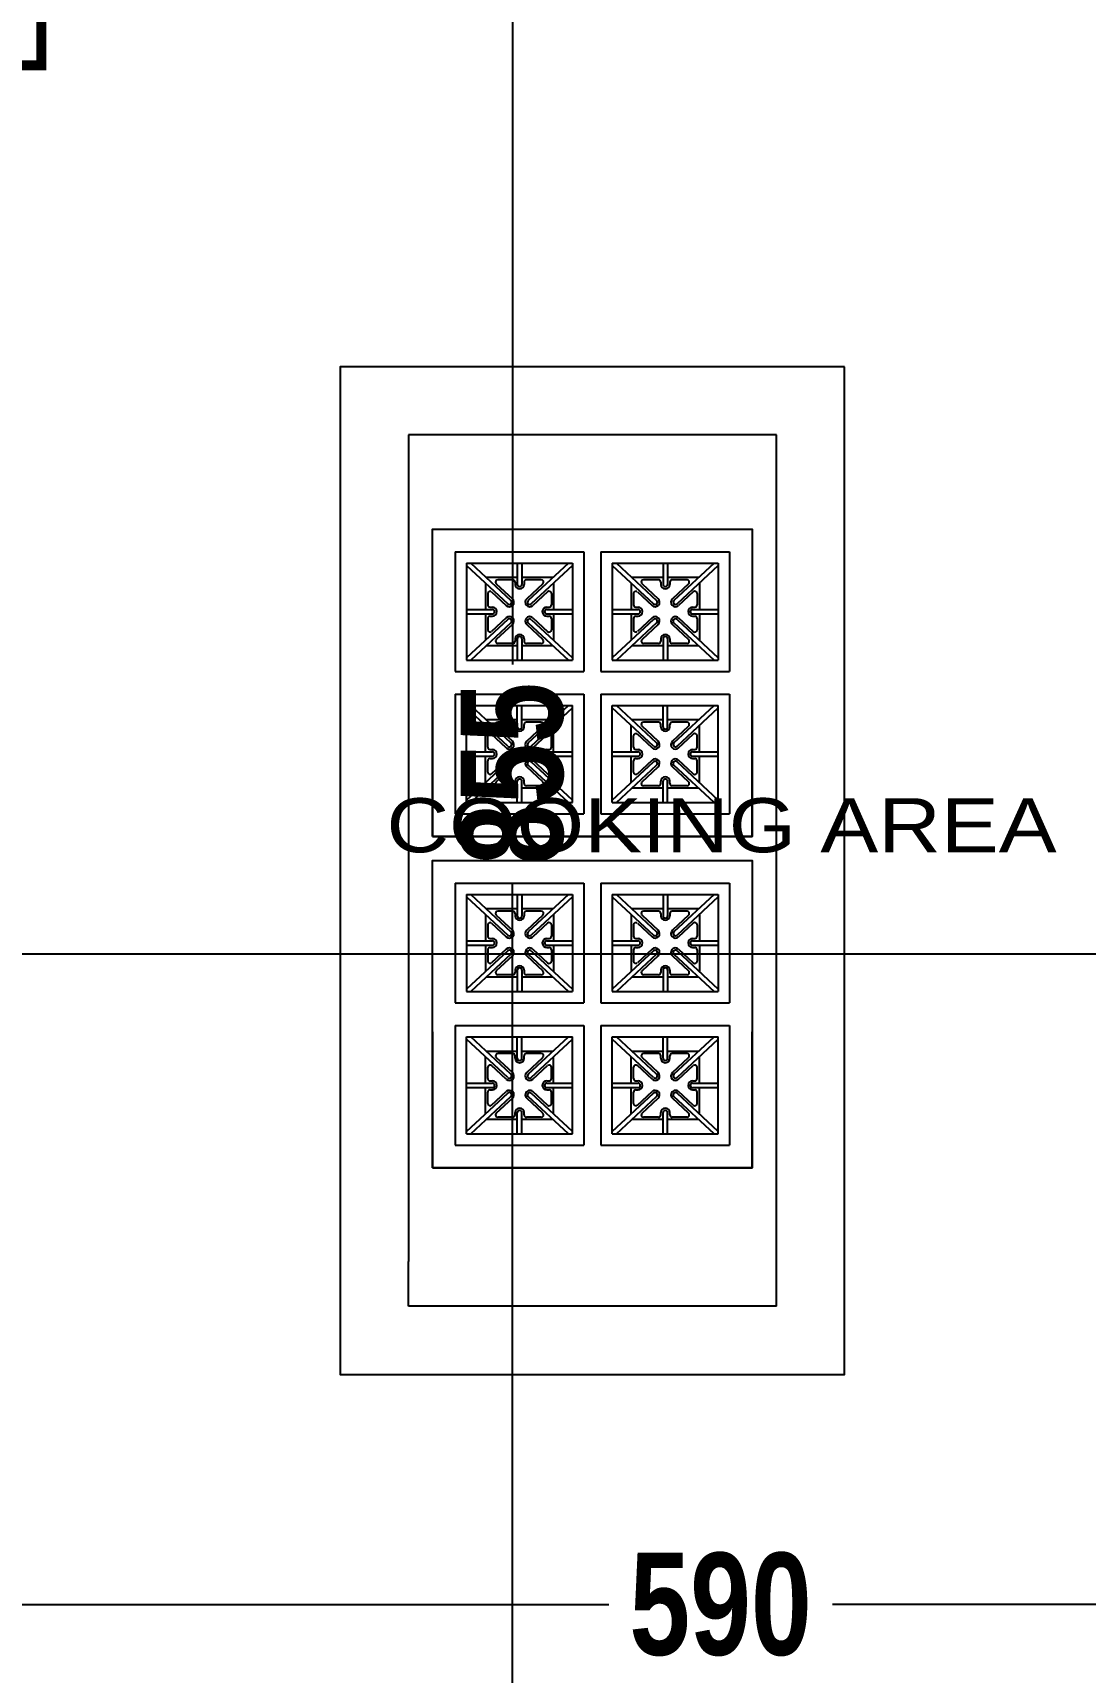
# Model space of a CAD drawing. Extents: x 285329 to 658348, y -83126 to -16980.
# Drawn here: x 347215.2 to 347524.2, y -40034.4 to -39553.2 of the extents above; entities that cross this region are included whole.
import ezdxf

# ---------------------------------------------------------------- set-up
doc = ezdxf.new("R2010")
doc.units = 0
doc.layers.get('0').update_dxf_attribs({"linetype": 'CONTINUOUS'})
doc.layers.get('DEFPOINTS').update_dxf_attribs({"color": 9, "linetype": 'CONTINUOUS'})
doc.layers.add('A-text function', color=30, linetype='CONTINUOUS', lineweight=20)
doc.layers.add('VIS', color=8, linetype='CONTINUOUS', lineweight=18)
for name, color, linetype in [('ARREDI', 7, 'CONTINUOUS'), ('AXIS', 1, 'CONTINUOUS'), ('hatch wall', 12, 'CONTINUOUS'), ('K_COMPONENTI', 252, 'CONTINUOUS'), ('WALL', 7, 'CONTINUOUS')]:
    doc.layers.add(name, color=color, linetype=linetype)
doc.styles.add('ARIAL', font='BOD_CB.TTF', dxfattribs={"width": 1.2})
doc.styles.add('CITYBLUEPRINT', font='cityb___.ttf', dxfattribs={"width": 0.8})
doc.dimstyles.new('50', dxfattribs={"dimtxt": 30, "dimasz": 10, "dimexe": 5, "dimexo": 6, "dimgap": 5, "dimtad": 0, "dimdec": 0, "dimdsep": 46, "dimtxsty": 'CITYBLUEPRINT', "dimblk1": 'OBLIQUE', "dimblk2": 'OBLIQUE', "dimsah": 1, "dimcen": 0.05, "dimdle": 0.03, "dimclre": 22, "dimclrt": 7, "dimadec": 0, "dimazin": 0, "dimtfac": 1, "dimtdec": 0, "dimtix": 1, "dimtmove": 0, "dimatfit": 3, "dimldrblk": 'OBLIQUE', "dimfxl": 1, "dimtolj": 1, "dimtzin": 0, "dimarcsym": 0})

# ---------------------------------------------------------------- blocks, each defined once
blk = doc.blocks.new('cbcb')
at = {"layer": 'AXIS'}
blk.add_line((327238.21, -11454.5), (329573.73, -11454.5), dxfattribs=at)
blk = doc.blocks.new('_Oblique')
at = {"color": 0, "lineweight": -2}
blk.add_line((-0.5, -0.5), (0.5, 0.5), dxfattribs=at)
blk = doc.blocks.new('*D2417')
at = {"layer": 'DEFPOINTS', "color": 0, "linetype": 'Continuous', "lineweight": 5, "transparency": 16777216}
for p in [(347357.82, -39343.08), (347356.02, -40198.29), (347356.02, -40198.29)]:
    blk.add_point(p, dxfattribs=at)
at = {"layer": 'VIS', "color": 22, "linetype": 'Continuous', "lineweight": -2, "transparency": 16777216}
for p, q in [((347351.82, -39343.08), (347351.02, -39343.08)), ((347350.02, -40198.29), (347351.02, -40198.29))]:
    blk.add_line(p, q, dxfattribs=at)
at = {"layer": 'VIS', "color": 0, "linetype": 'Continuous', "lineweight": -2, "transparency": 16777216}
for p, q in [((347356.02, -39343.05), (347356.02, -39738.67)), ((347356.02, -40198.32), (347356.02, -39802.71))]:
    blk.add_line(p, q, dxfattribs=at)
at = {"layer": 'VIS', "color": 0, "linetype": 'Continuous', "lineweight": -2, "transparency": 16777216, "xscale": 10, "yscale": 10, "zscale": 10}
for p, rotation in [((347356.02, -39343.08), 90), ((347356.02, -40198.29), 270)]:
    blk.add_blockref('_Oblique', p, dxfattribs=dict(at, rotation=rotation))
at = {"layer": 'VIS', "color": 7, "linetype": 'Continuous', "lineweight": 5, "transparency": 16777216, "insert": (347356.02, -39770.69), "char_height": 30, "attachment_point": 5, "rotation": 90, "style": 'CITYBLUEPRINT'}
blk.add_mtext('\\A1;855', dxfattribs=at)
blk = doc.blocks.new('*D2432')
at = {"layer": 'DEFPOINTS', "color": 0, "linetype": 'Continuous', "lineweight": 5, "transparency": 16777216}
for p in [(347122.34, -40014.6), (347711.88, -40014.6), (347711.88, -40026.31)]:
    blk.add_point(p, dxfattribs=at)
at = {"layer": 'VIS', "color": 22, "linetype": 'Continuous', "lineweight": -2, "transparency": 16777216}
for p, q in [((347122.34, -40008.6), (347122.34, -40009.6)), ((347711.88, -40020.31), (347711.88, -40009.6))]:
    blk.add_line(p, q, dxfattribs=at)
at = {"layer": 'VIS', "color": 0, "linetype": 'Continuous', "lineweight": -2, "transparency": 16777216}
for p, q in [((347122.31, -40014.6), (347384.27, -40014.6)), ((347711.91, -40014.6), (347449.95, -40014.6))]:
    blk.add_line(p, q, dxfattribs=at)
at = {"layer": 'VIS', "color": 0, "linetype": 'Continuous', "lineweight": -2, "transparency": 16777216, "xscale": 10, "yscale": 10, "zscale": 10, "rotation": 180}
blk.add_blockref('_Oblique', (347122.34, -40014.6), dxfattribs=at)
at = {"layer": 'VIS', "color": 0, "linetype": 'Continuous', "lineweight": -2, "transparency": 16777216, "xscale": 10, "yscale": 10, "zscale": 10}
blk.add_blockref('_Oblique', (347711.88, -40014.6), dxfattribs=at)
at = {"layer": 'VIS', "color": 7, "linetype": 'Continuous', "lineweight": 5, "transparency": 16777216, "insert": (347417.11, -40014.6), "char_height": 30, "attachment_point": 5, "style": 'CITYBLUEPRINT'}
blk.add_mtext('\\A1;590', dxfattribs=at)

msp = doc.modelspace()

# ---------------------------------------------------------------- linework, layer by layer
at = {"layer": 'ARREDI', "color": 251, "ltscale": 100, "true_color": 0x575757}
for p, q in [((347339.21, -39705.56), (347339.21, -39740.7)), ((347339.21, -39705.56), (347376.99, -39705.56)), ((347342.54, -39708.9), (347342.54, -39737.36)), ((347342.54, -39708.9), (347373.66, -39708.9)), ((347342.54, -39709.57), (347354.66, -39720.84)), ((347343.77, -39708.9), (347355.56, -39719.86)), ((347357.43, -39708.9), (347357.43, -39715.13)), ((347358.77, -39708.9), (347358.77, -39715.13)), ((347372.43, -39708.9), (347360.64, -39719.86)), ((347373.66, -39709.57), (347361.54, -39720.84)), ((347373.66, -39708.9), (347373.66, -39737.36)), ((347376.99, -39705.56), (347376.99, -39740.7)), ((347381.99, -39705.56), (347419.77, -39705.56)), ((347381.99, -39705.56), (347381.99, -39740.7)), ((347385.32, -39708.9), (347416.43, -39708.9)), ((347385.32, -39708.9), (347385.32, -39737.36)), ((347385.32, -39709.57), (347397.43, -39720.84)), ((347386.55, -39708.9), (347398.34, -39719.86)), ((347400.21, -39708.9), (347400.21, -39715.13)), ((347401.54, -39708.9), (347401.54, -39715.13)), ((347415.2, -39708.9), (347403.41, -39719.86)), ((347416.43, -39709.57), (347404.32, -39720.84)), ((347416.43, -39708.9), (347416.43, -39737.36)), ((347419.77, -39705.56), (347419.77, -39740.7)), ((347348.1, -39714.74), (347348.1, -39722.46)), ((347357.43, -39713.13), (347348.33, -39713.13)), ((347356.1, -39713.8), (347351.72, -39713.8)), ((347356.77, -39714.46), (347356.77, -39715.13)), ((347367.87, -39713.13), (347358.77, -39713.13)), ((347359.43, -39714.46), (347359.43, -39715.13)), ((347364.48, -39713.8), (347360.1, -39713.8)), ((347368.1, -39714.74), (347368.1, -39722.46)), ((347390.88, -39714.74), (347390.88, -39722.46)), ((347400.21, -39713.13), (347391.1, -39713.13)), ((347398.88, -39713.8), (347394.5, -39713.8)), ((347399.54, -39714.46), (347399.54, -39715.13)), ((347410.65, -39713.13), (347401.54, -39713.13)), ((347402.21, -39714.46), (347402.21, -39715.13)), ((347407.26, -39713.8), (347402.88, -39713.8)), ((347410.88, -39714.74), (347410.88, -39722.46)), ((347348.77, -39717.8), (347348.77, -39721.13)), ((347349.89, -39717.31), (347354.2, -39721.32)), ((347351.26, -39714.95), (347356.02, -39719.37)), ((347364.94, -39714.95), (347360.18, -39719.37)), ((347366.31, -39717.31), (347362, -39721.32)), ((347367.43, -39717.8), (347367.43, -39721.13)), ((347391.54, -39717.8), (347391.54, -39721.13)), ((347392.67, -39717.31), (347396.98, -39721.32)), ((347394.04, -39714.95), (347398.8, -39719.37)), ((347407.71, -39714.95), (347402.96, -39719.37)), ((347409.09, -39717.31), (347404.78, -39721.32)), ((347410.21, -39717.8), (347410.21, -39721.13)), ((347342.54, -39722.46), (347350.1, -39722.46)), ((347342.54, -39723.8), (347350.1, -39723.8)), ((347348.1, -39723.8), (347348.1, -39731.52)), ((347349.43, -39721.8), (347350.1, -39721.8)), ((347349.43, -39724.46), (347350.1, -39724.46)), ((347366.1, -39721.8), (347366.77, -39721.8)), ((347366.1, -39722.46), (347373.66, -39722.46)), ((347366.1, -39723.8), (347373.66, -39723.8)), ((347366.1, -39724.46), (347366.77, -39724.46)), ((347368.1, -39723.8), (347368.1, -39731.52)), ((347385.32, -39722.46), (347392.88, -39722.46)), ((347385.32, -39723.8), (347392.88, -39723.8)), ((347390.88, -39723.8), (347390.88, -39731.52)), ((347392.21, -39721.8), (347392.88, -39721.8)), ((347392.21, -39724.46), (347392.88, -39724.46)), ((347408.88, -39721.8), (347409.54, -39721.8)), ((347408.88, -39722.46), (347416.43, -39722.46)), ((347408.88, -39723.8), (347416.43, -39723.8)), ((347408.88, -39724.46), (347409.54, -39724.46)), ((347410.88, -39723.8), (347410.88, -39731.52)), ((347354.66, -39725.42), (347342.54, -39736.69)), ((347355.56, -39726.4), (347343.77, -39737.36)), ((347348.77, -39725.13), (347348.77, -39728.46)), ((347354.2, -39724.93), (347349.89, -39728.95)), ((347356.02, -39726.89), (347351.26, -39731.31)), ((347360.18, -39726.89), (347364.94, -39731.31)), ((347360.64, -39726.4), (347372.43, -39737.36)), ((347361.54, -39725.42), (347373.66, -39736.69)), ((347362, -39724.93), (347366.31, -39728.95)), ((347367.43, -39725.13), (347367.43, -39728.46)), ((347397.43, -39725.42), (347385.32, -39736.69)), ((347398.34, -39726.4), (347386.55, -39737.36)), ((347391.54, -39725.13), (347391.54, -39728.46)), ((347396.98, -39724.93), (347392.67, -39728.95)), ((347398.8, -39726.89), (347394.04, -39731.31)), ((347402.96, -39726.89), (347407.71, -39731.31)), ((347403.41, -39726.4), (347415.2, -39737.36)), ((347404.32, -39725.42), (347416.43, -39736.69)), ((347404.78, -39724.93), (347409.09, -39728.95)), ((347410.21, -39725.13), (347410.21, -39728.46)), ((347357.43, -39733.13), (347348.33, -39733.13)), ((347356.1, -39732.46), (347351.72, -39732.46)), ((347356.77, -39731.13), (347356.77, -39731.8)), ((347357.43, -39731.13), (347357.43, -39737.36)), ((347358.77, -39731.13), (347358.77, -39737.36)), ((347367.87, -39733.13), (347358.77, -39733.13)), ((347359.43, -39731.13), (347359.43, -39731.8)), ((347364.48, -39732.46), (347360.1, -39732.46)), ((347400.21, -39733.13), (347391.1, -39733.13)), ((347398.88, -39732.46), (347394.5, -39732.46)), ((347399.54, -39731.13), (347399.54, -39731.8)), ((347400.21, -39731.13), (347400.21, -39737.36)), ((347401.54, -39731.13), (347401.54, -39737.36)), ((347410.65, -39733.13), (347401.54, -39733.13)), ((347402.21, -39731.13), (347402.21, -39731.8)), ((347407.26, -39732.46), (347402.88, -39732.46)), ((347342.54, -39737.36), (347373.66, -39737.36)), ((347385.32, -39737.36), (347416.43, -39737.36)), ((347339.21, -39740.7), (347376.99, -39740.7)), ((347381.99, -39740.7), (347419.77, -39740.7)), ((347339.21, -39747.36), (347339.21, -39782.5)), ((347339.21, -39747.36), (347376.99, -39747.36)), ((347376.99, -39747.36), (347376.99, -39782.5)), ((347381.99, -39747.36), (347419.77, -39747.36)), ((347381.99, -39747.36), (347381.99, -39782.5)), ((347419.77, -39747.36), (347419.77, -39782.5)), ((347342.54, -39779.16), (347342.54, -39750.7)), ((347342.54, -39750.7), (347373.66, -39750.7)), ((347354.66, -39762.64), (347342.54, -39751.37)), ((347355.56, -39761.66), (347343.77, -39750.7)), ((347357.43, -39756.93), (347357.43, -39750.7)), ((347358.77, -39756.93), (347358.77, -39750.7)), ((347360.64, -39761.66), (347372.43, -39750.7)), ((347361.54, -39762.64), (347373.66, -39751.37)), ((347373.66, -39779.16), (347373.66, -39750.7)), ((347385.32, -39750.7), (347416.43, -39750.7)), ((347385.32, -39779.16), (347385.32, -39750.7)), ((347397.43, -39762.64), (347385.32, -39751.37)), ((347398.34, -39761.66), (347386.55, -39750.7)), ((347400.21, -39756.93), (347400.21, -39750.7)), ((347401.54, -39756.93), (347401.54, -39750.7)), ((347403.41, -39761.66), (347415.2, -39750.7)), ((347404.32, -39762.64), (347416.43, -39751.37)), ((347416.43, -39779.16), (347416.43, -39750.7)), ((347348.1, -39764.26), (347348.1, -39756.54)), ((347357.43, -39754.93), (347348.33, -39754.93)), ((347356.02, -39761.17), (347351.26, -39756.75)), ((347356.1, -39755.6), (347351.72, -39755.6)), ((347356.77, -39756.93), (347356.77, -39756.26)), ((347367.87, -39754.93), (347358.77, -39754.93)), ((347359.43, -39756.93), (347359.43, -39756.26)), ((347364.48, -39755.6), (347360.1, -39755.6)), ((347360.18, -39761.17), (347364.94, -39756.75)), ((347368.1, -39764.26), (347368.1, -39756.54)), ((347390.88, -39764.26), (347390.88, -39756.54)), ((347400.21, -39754.93), (347391.1, -39754.93)), ((347398.8, -39761.17), (347394.04, -39756.75)), ((347398.88, -39755.6), (347394.5, -39755.6)), ((347399.54, -39756.93), (347399.54, -39756.26)), ((347410.65, -39754.93), (347401.54, -39754.93)), ((347402.21, -39756.93), (347402.21, -39756.26)), ((347407.26, -39755.6), (347402.88, -39755.6)), ((347402.96, -39761.17), (347407.71, -39756.75)), ((347410.88, -39764.26), (347410.88, -39756.54)), ((347348.77, -39762.93), (347348.77, -39759.6)), ((347354.2, -39763.12), (347349.89, -39759.11)), ((347362, -39763.12), (347366.31, -39759.11)), ((347367.43, -39762.93), (347367.43, -39759.6)), ((347391.54, -39762.93), (347391.54, -39759.6)), ((347396.98, -39763.12), (347392.67, -39759.11)), ((347404.78, -39763.12), (347409.09, -39759.11)), ((347410.21, -39762.93), (347410.21, -39759.6)), ((347342.54, -39764.26), (347350.1, -39764.26)), ((347342.54, -39765.6), (347350.1, -39765.6)), ((347342.54, -39778.49), (347354.66, -39767.22)), ((347348.1, -39773.32), (347348.1, -39765.6)), ((347348.77, -39770.26), (347348.77, -39766.93)), ((347349.43, -39763.6), (347350.1, -39763.6)), ((347349.43, -39766.26), (347350.1, -39766.26)), ((347349.89, -39770.75), (347354.2, -39766.73)), ((347373.66, -39778.49), (347361.54, -39767.22)), ((347366.31, -39770.75), (347362, -39766.73)), ((347366.1, -39763.6), (347366.77, -39763.6)), ((347366.1, -39764.26), (347373.66, -39764.26)), ((347366.1, -39765.6), (347373.66, -39765.6)), ((347366.1, -39766.26), (347366.77, -39766.26)), ((347367.43, -39770.26), (347367.43, -39766.93)), ((347368.1, -39773.32), (347368.1, -39765.6)), ((347385.32, -39764.26), (347392.88, -39764.26)), ((347385.32, -39765.6), (347392.88, -39765.6)), ((347385.32, -39778.49), (347397.43, -39767.22)), ((347390.88, -39773.32), (347390.88, -39765.6)), ((347391.54, -39770.26), (347391.54, -39766.93)), ((347392.21, -39763.6), (347392.88, -39763.6)), ((347392.21, -39766.26), (347392.88, -39766.26)), ((347392.67, -39770.75), (347396.98, -39766.73)), ((347416.43, -39778.49), (347404.32, -39767.22)), ((347409.09, -39770.75), (347404.78, -39766.73)), ((347408.88, -39763.6), (347409.54, -39763.6)), ((347408.88, -39764.26), (347416.43, -39764.26)), ((347408.88, -39765.6), (347416.43, -39765.6)), ((347408.88, -39766.26), (347409.54, -39766.26)), ((347410.21, -39770.26), (347410.21, -39766.93)), ((347410.88, -39773.32), (347410.88, -39765.6)), ((347343.77, -39779.16), (347355.56, -39768.2)), ((347351.26, -39773.11), (347356.02, -39768.69)), ((347364.94, -39773.11), (347360.18, -39768.69)), ((347372.43, -39779.16), (347360.64, -39768.2)), ((347386.55, -39779.16), (347398.34, -39768.2)), ((347394.04, -39773.11), (347398.8, -39768.69)), ((347407.71, -39773.11), (347402.96, -39768.69)), ((347415.2, -39779.16), (347403.41, -39768.2)), ((347357.43, -39774.93), (347348.33, -39774.93)), ((347356.1, -39774.26), (347351.72, -39774.26)), ((347356.77, -39773.6), (347356.77, -39772.93)), ((347357.43, -39779.16), (347357.43, -39772.93)), ((347358.77, -39779.16), (347358.77, -39772.93)), ((347367.87, -39774.93), (347358.77, -39774.93)), ((347359.43, -39773.6), (347359.43, -39772.93)), ((347364.48, -39774.26), (347360.1, -39774.26)), ((347400.21, -39774.93), (347391.1, -39774.93)), ((347398.88, -39774.26), (347394.5, -39774.26)), ((347399.54, -39773.6), (347399.54, -39772.93)), ((347400.21, -39779.16), (347400.21, -39772.93)), ((347401.54, -39779.16), (347401.54, -39772.93)), ((347410.65, -39774.93), (347401.54, -39774.93)), ((347402.21, -39773.6), (347402.21, -39772.93)), ((347407.26, -39774.26), (347402.88, -39774.26)), ((347342.54, -39779.16), (347373.66, -39779.16)), ((347385.32, -39779.16), (347416.43, -39779.16)), ((347339.21, -39782.5), (347376.99, -39782.5)), ((347381.99, -39782.5), (347419.77, -39782.5)), ((347339.21, -39802.83), (347339.21, -39837.96)), ((347339.21, -39802.83), (347376.99, -39802.83)), ((347342.54, -39806.16), (347342.54, -39834.63)), ((347342.54, -39806.16), (347373.66, -39806.16)), ((347343.77, -39806.16), (347355.56, -39817.13)), ((347357.43, -39806.16), (347357.43, -39812.4)), ((347358.77, -39806.16), (347358.77, -39812.4)), ((347372.43, -39806.16), (347360.64, -39817.13)), ((347373.66, -39806.16), (347373.66, -39834.63)), ((347376.99, -39802.83), (347376.99, -39837.96)), ((347381.99, -39802.83), (347419.77, -39802.83)), ((347381.99, -39802.83), (347381.99, -39837.96)), ((347385.32, -39806.16), (347416.43, -39806.16)), ((347385.32, -39806.16), (347385.32, -39834.63)), ((347386.55, -39806.16), (347398.34, -39817.13)), ((347400.21, -39806.16), (347400.21, -39812.4)), ((347401.54, -39806.16), (347401.54, -39812.4)), ((347415.2, -39806.16), (347403.41, -39817.13)), ((347416.43, -39806.16), (347416.43, -39834.63)), ((347419.77, -39802.83), (347419.77, -39837.96)), ((347342.54, -39806.84), (347354.66, -39818.1)), ((347357.43, -39810.4), (347348.33, -39810.4)), ((347356.1, -39811.06), (347351.72, -39811.06)), ((347367.87, -39810.4), (347358.77, -39810.4)), ((347364.48, -39811.06), (347360.1, -39811.06)), ((347373.66, -39806.84), (347361.54, -39818.1)), ((347385.32, -39806.84), (347397.43, -39818.1)), ((347400.21, -39810.4), (347391.1, -39810.4)), ((347398.88, -39811.06), (347394.5, -39811.06)), ((347410.65, -39810.4), (347401.54, -39810.4)), ((347407.26, -39811.06), (347402.88, -39811.06)), ((347416.43, -39806.84), (347404.32, -39818.1)), ((347348.1, -39812.01), (347348.1, -39819.73)), ((347348.77, -39815.07), (347348.77, -39818.4)), ((347349.89, -39814.58), (347354.2, -39818.59)), ((347351.26, -39812.22), (347356.02, -39816.64)), ((347356.77, -39811.73), (347356.77, -39812.4)), ((347359.43, -39811.73), (347359.43, -39812.4)), ((347364.94, -39812.22), (347360.18, -39816.64)), ((347366.31, -39814.58), (347362, -39818.59)), ((347367.43, -39815.07), (347367.43, -39818.4)), ((347368.1, -39812.01), (347368.1, -39819.73)), ((347390.88, -39812.01), (347390.88, -39819.73)), ((347391.54, -39815.07), (347391.54, -39818.4)), ((347392.67, -39814.58), (347396.98, -39818.59)), ((347394.04, -39812.22), (347398.8, -39816.64)), ((347399.54, -39811.73), (347399.54, -39812.4)), ((347402.21, -39811.73), (347402.21, -39812.4)), ((347407.71, -39812.22), (347402.96, -39816.64)), ((347409.09, -39814.58), (347404.78, -39818.59)), ((347410.21, -39815.07), (347410.21, -39818.4)), ((347410.88, -39812.01), (347410.88, -39819.73)), ((347342.54, -39819.73), (347350.1, -39819.73)), ((347349.43, -39819.06), (347350.1, -39819.06)), ((347366.1, -39819.06), (347366.77, -39819.06)), ((347366.1, -39819.73), (347373.66, -39819.73)), ((347385.32, -39819.73), (347392.88, -39819.73)), ((347392.21, -39819.06), (347392.88, -39819.06)), ((347408.88, -39819.06), (347409.54, -39819.06)), ((347408.88, -39819.73), (347416.43, -39819.73)), ((347342.54, -39821.06), (347350.1, -39821.06)), ((347354.66, -39822.69), (347342.54, -39833.95)), ((347355.56, -39823.66), (347343.77, -39834.63)), ((347348.1, -39821.06), (347348.1, -39828.79)), ((347348.77, -39822.4), (347348.77, -39825.72)), ((347349.43, -39821.73), (347350.1, -39821.73)), ((347354.2, -39822.2), (347349.89, -39826.21)), ((347356.02, -39824.15), (347351.26, -39828.57)), ((347360.18, -39824.15), (347364.94, -39828.57)), ((347360.64, -39823.66), (347372.43, -39834.63)), ((347361.54, -39822.69), (347373.66, -39833.95)), ((347362, -39822.2), (347366.31, -39826.21)), ((347366.1, -39821.06), (347373.66, -39821.06)), ((347366.1, -39821.73), (347366.77, -39821.73)), ((347367.43, -39822.4), (347367.43, -39825.72)), ((347368.1, -39821.06), (347368.1, -39828.79)), ((347385.32, -39821.06), (347392.88, -39821.06)), ((347397.43, -39822.69), (347385.32, -39833.95)), ((347398.34, -39823.66), (347386.55, -39834.63)), ((347390.88, -39821.06), (347390.88, -39828.79)), ((347391.54, -39822.4), (347391.54, -39825.72)), ((347392.21, -39821.73), (347392.88, -39821.73)), ((347396.98, -39822.2), (347392.67, -39826.21)), ((347398.8, -39824.15), (347394.04, -39828.57)), ((347402.96, -39824.15), (347407.71, -39828.57)), ((347403.41, -39823.66), (347415.2, -39834.63)), ((347404.32, -39822.69), (347416.43, -39833.95)), ((347404.78, -39822.2), (347409.09, -39826.21)), ((347408.88, -39821.06), (347416.43, -39821.06)), ((347408.88, -39821.73), (347409.54, -39821.73)), ((347410.21, -39822.4), (347410.21, -39825.72)), ((347410.88, -39821.06), (347410.88, -39828.79)), ((347356.1, -39829.73), (347351.72, -39829.73)), ((347356.77, -39828.4), (347356.77, -39829.06)), ((347357.43, -39828.4), (347357.43, -39834.63)), ((347358.77, -39828.4), (347358.77, -39834.63)), ((347359.43, -39828.4), (347359.43, -39829.06)), ((347364.48, -39829.73), (347360.1, -39829.73)), ((347398.88, -39829.73), (347394.5, -39829.73)), ((347399.54, -39828.4), (347399.54, -39829.06)), ((347400.21, -39828.4), (347400.21, -39834.63)), ((347401.54, -39828.4), (347401.54, -39834.63)), ((347402.21, -39828.4), (347402.21, -39829.06)), ((347407.26, -39829.73), (347402.88, -39829.73)), ((347342.54, -39834.63), (347373.66, -39834.63)), ((347357.43, -39830.4), (347348.33, -39830.4)), ((347367.87, -39830.4), (347358.77, -39830.4)), ((347385.32, -39834.63), (347416.43, -39834.63)), ((347400.21, -39830.4), (347391.1, -39830.4)), ((347410.65, -39830.4), (347401.54, -39830.4)), ((347339.21, -39837.96), (347376.99, -39837.96)), ((347381.99, -39837.96), (347419.77, -39837.96)), ((347339.21, -39844.63), (347339.21, -39879.76)), ((347339.21, -39844.63), (347376.99, -39844.63)), ((347376.99, -39844.63), (347376.99, -39879.76)), ((347381.99, -39844.63), (347419.77, -39844.63)), ((347381.99, -39844.63), (347381.99, -39879.76)), ((347419.77, -39844.63), (347419.77, -39879.76)), ((347342.54, -39876.43), (347342.54, -39847.96)), ((347342.54, -39847.96), (347373.66, -39847.96)), ((347354.66, -39859.9), (347342.54, -39848.64)), ((347355.56, -39858.93), (347343.77, -39847.96)), ((347357.43, -39854.2), (347357.43, -39847.96)), ((347358.77, -39854.2), (347358.77, -39847.96)), ((347360.64, -39858.93), (347372.43, -39847.96)), ((347361.54, -39859.9), (347373.66, -39848.64)), ((347373.66, -39876.43), (347373.66, -39847.96)), ((347385.32, -39847.96), (347416.43, -39847.96)), ((347385.32, -39876.43), (347385.32, -39847.96)), ((347397.43, -39859.9), (347385.32, -39848.64)), ((347398.34, -39858.93), (347386.55, -39847.96)), ((347400.21, -39854.2), (347400.21, -39847.96)), ((347401.54, -39854.2), (347401.54, -39847.96)), ((347403.41, -39858.93), (347415.2, -39847.96)), ((347404.32, -39859.9), (347416.43, -39848.64)), ((347416.43, -39876.43), (347416.43, -39847.96)), ((347348.1, -39861.53), (347348.1, -39853.81)), ((347357.43, -39852.2), (347348.33, -39852.2)), ((347356.02, -39858.44), (347351.26, -39854.02)), ((347356.1, -39852.86), (347351.72, -39852.86)), ((347356.77, -39854.2), (347356.77, -39853.53)), ((347367.87, -39852.2), (347358.77, -39852.2)), ((347359.43, -39854.2), (347359.43, -39853.53)), ((347364.48, -39852.86), (347360.1, -39852.86)), ((347360.18, -39858.44), (347364.94, -39854.02)), ((347368.1, -39861.53), (347368.1, -39853.81)), ((347390.88, -39861.53), (347390.88, -39853.81)), ((347400.21, -39852.2), (347391.1, -39852.2)), ((347398.8, -39858.44), (347394.04, -39854.02)), ((347398.88, -39852.86), (347394.5, -39852.86)), ((347399.54, -39854.2), (347399.54, -39853.53)), ((347410.65, -39852.2), (347401.54, -39852.2)), ((347402.21, -39854.2), (347402.21, -39853.53)), ((347407.26, -39852.86), (347402.88, -39852.86)), ((347402.96, -39858.44), (347407.71, -39854.02)), ((347410.88, -39861.53), (347410.88, -39853.81)), ((347348.77, -39860.2), (347348.77, -39856.87)), ((347354.2, -39860.39), (347349.89, -39856.38)), ((347362, -39860.39), (347366.31, -39856.38)), ((347367.43, -39860.2), (347367.43, -39856.87)), ((347391.54, -39860.2), (347391.54, -39856.87)), ((347396.98, -39860.39), (347392.67, -39856.38)), ((347404.78, -39860.39), (347409.09, -39856.38)), ((347410.21, -39860.2), (347410.21, -39856.87)), ((347342.54, -39861.53), (347350.1, -39861.53)), ((347342.54, -39862.86), (347350.1, -39862.86)), ((347348.1, -39870.59), (347348.1, -39862.86)), ((347349.43, -39860.86), (347350.1, -39860.86)), ((347349.43, -39863.53), (347350.1, -39863.53)), ((347349.89, -39868.01), (347354.2, -39864)), ((347366.31, -39868.01), (347362, -39864)), ((347366.1, -39860.86), (347366.77, -39860.86)), ((347366.1, -39861.53), (347373.66, -39861.53)), ((347366.1, -39862.86), (347373.66, -39862.86)), ((347366.1, -39863.53), (347366.77, -39863.53)), ((347368.1, -39870.59), (347368.1, -39862.86)), ((347385.32, -39861.53), (347392.88, -39861.53)), ((347385.32, -39862.86), (347392.88, -39862.86)), ((347390.88, -39870.59), (347390.88, -39862.86)), ((347392.21, -39860.86), (347392.88, -39860.86)), ((347392.21, -39863.53), (347392.88, -39863.53)), ((347392.67, -39868.01), (347396.98, -39864)), ((347409.09, -39868.01), (347404.78, -39864)), ((347408.88, -39860.86), (347409.54, -39860.86)), ((347408.88, -39861.53), (347416.43, -39861.53)), ((347408.88, -39862.86), (347416.43, -39862.86)), ((347408.88, -39863.53), (347409.54, -39863.53)), ((347410.88, -39870.59), (347410.88, -39862.86)), ((347342.54, -39875.75), (347354.66, -39864.49)), ((347343.77, -39876.43), (347355.56, -39865.46)), ((347348.77, -39867.52), (347348.77, -39864.2)), ((347351.26, -39870.37), (347356.02, -39865.95)), ((347364.94, -39870.37), (347360.18, -39865.95)), ((347372.43, -39876.43), (347360.64, -39865.46)), ((347373.66, -39875.75), (347361.54, -39864.49)), ((347367.43, -39867.52), (347367.43, -39864.2)), ((347385.32, -39875.75), (347397.43, -39864.49)), ((347386.55, -39876.43), (347398.34, -39865.46)), ((347391.54, -39867.52), (347391.54, -39864.2)), ((347394.04, -39870.37), (347398.8, -39865.95)), ((347407.71, -39870.37), (347402.96, -39865.95)), ((347415.2, -39876.43), (347403.41, -39865.46)), ((347416.43, -39875.75), (347404.32, -39864.49)), ((347410.21, -39867.52), (347410.21, -39864.2)), ((347357.43, -39872.2), (347348.33, -39872.2)), ((347356.1, -39871.53), (347351.72, -39871.53)), ((347356.77, -39870.86), (347356.77, -39870.2)), ((347357.43, -39876.43), (347357.43, -39870.2)), ((347358.77, -39876.43), (347358.77, -39870.2)), ((347367.87, -39872.2), (347358.77, -39872.2)), ((347359.43, -39870.86), (347359.43, -39870.2)), ((347364.48, -39871.53), (347360.1, -39871.53)), ((347400.21, -39872.2), (347391.1, -39872.2)), ((347398.88, -39871.53), (347394.5, -39871.53)), ((347399.54, -39870.86), (347399.54, -39870.2)), ((347400.21, -39876.43), (347400.21, -39870.2)), ((347401.54, -39876.43), (347401.54, -39870.2)), ((347410.65, -39872.2), (347401.54, -39872.2)), ((347402.21, -39870.86), (347402.21, -39870.2)), ((347407.26, -39871.53), (347402.88, -39871.53)), ((347342.54, -39876.43), (347373.66, -39876.43)), ((347385.32, -39876.43), (347416.43, -39876.43)), ((347339.21, -39879.76), (347376.99, -39879.76)), ((347381.99, -39879.76), (347419.77, -39879.76))]:
    msp.add_line(p, q, dxfattribs=at)
at = {"layer": 'ARREDI', "color": 7, "ltscale": 100}
for p, q in [((347332.54, -39749.16), (347332.54, -39789.16)), ((347426.43, -39789.16), (347426.43, -39749.16)), ((347332.54, -39846.43), (347332.54, -39886.43)), ((347426.43, -39886.43), (347426.43, -39846.43))]:
    msp.add_line(p, q, dxfattribs=at)
at = {"layer": 'ARREDI', "color": 251, "ltscale": 100, "true_color": 0x575757}
for centre, radius, start, end in [((347351.72, -39714.46), 0.667, 90, 227.0772), ((347356.1, -39714.46), 0.667, 0, 90), ((347360.1, -39714.46), 0.667, 90, 180), ((347364.48, -39714.46), 0.667, 312.9228, 90), ((347394.5, -39714.46), 0.667, 90, 227.0772), ((347398.88, -39714.46), 0.667, 0, 90), ((347402.88, -39714.46), 0.667, 90, 180), ((347407.26, -39714.46), 0.667, 312.9228, 90), ((347349.43, -39717.8), 0.667, 47.0772, 180), ((347355.11, -39720.35), 1.33, 227.0772, 47.0772), ((347358.1, -39715.13), 1.33, 180, 0), ((347358.1, -39715.13), 0.667, 180, 0), ((347361.09, -39720.35), 1.33, 132.9228, 312.9228), ((347366.77, -39717.8), 0.667, 0, 132.9228), ((347392.21, -39717.8), 0.667, 47.0772, 180), ((347397.89, -39720.35), 1.33, 227.0772, 47.0772), ((347400.88, -39715.13), 1.33, 180, 0), ((347400.88, -39715.13), 0.667, 180, 0), ((347403.87, -39720.35), 1.33, 132.9228, 312.9228), ((347409.54, -39717.8), 0.667, 0, 132.9228), ((347349.43, -39721.13), 0.667, 180, 270), ((347349.43, -39725.13), 0.667, 90, 180), ((347350.1, -39723.13), 1.33, 270, 90), ((347350.1, -39723.13), 0.667, 270, 90), ((347355.11, -39720.35), 0.667, 227.0772, 47.0772), ((347361.09, -39720.35), 0.667, 132.9228, 312.9228), ((347366.1, -39723.13), 1.33, 90, 270), ((347366.1, -39723.13), 0.667, 90, 270), ((347366.77, -39721.13), 0.667, 270, 0), ((347366.77, -39725.13), 0.667, 0, 90), ((347392.21, -39721.13), 0.667, 180, 270), ((347392.21, -39725.13), 0.667, 90, 180), ((347392.88, -39723.13), 1.33, 270, 90), ((347392.88, -39723.13), 0.667, 270, 90), ((347397.89, -39720.35), 0.667, 227.0772, 47.0772), ((347403.87, -39720.35), 0.667, 132.9228, 312.9228), ((347408.88, -39723.13), 1.33, 90, 270), ((347408.88, -39723.13), 0.667, 90, 270), ((347409.54, -39721.13), 0.667, 270, 0), ((347409.54, -39725.13), 0.667, 0, 90), ((347349.43, -39728.46), 0.667, 180, 312.9228), ((347355.11, -39725.91), 1.33, 312.9228, 132.9228), ((347355.11, -39725.91), 0.667, 312.9228, 132.9228), ((347361.09, -39725.91), 1.33, 47.0772, 227.0772), ((347361.09, -39725.91), 0.667, 47.0772, 227.0772), ((347366.77, -39728.46), 0.667, 227.0772, 0), ((347392.21, -39728.46), 0.667, 180, 312.9228), ((347397.89, -39725.91), 1.33, 312.9228, 132.9228), ((347397.89, -39725.91), 0.667, 312.9228, 132.9228), ((347403.87, -39725.91), 1.33, 47.0772, 227.0772), ((347403.87, -39725.91), 0.667, 47.0772, 227.0772), ((347409.54, -39728.46), 0.667, 227.0772, 0), ((347351.72, -39731.8), 0.667, 132.9228, 270), ((347356.1, -39731.8), 0.667, 270, 0), ((347358.1, -39731.13), 1.33, 0, 180), ((347358.1, -39731.13), 0.667, 0, 180), ((347360.1, -39731.8), 0.667, 180, 270), ((347364.48, -39731.8), 0.667, 270, 47.0772), ((347394.5, -39731.8), 0.667, 132.9228, 270), ((347398.88, -39731.8), 0.667, 270, 0), ((347400.88, -39731.13), 1.33, 0, 180), ((347400.88, -39731.13), 0.667, 0, 180), ((347402.88, -39731.8), 0.667, 180, 270), ((347407.26, -39731.8), 0.667, 270, 47.0772), ((347351.72, -39756.26), 0.667, 90, 227.0772), ((347356.1, -39756.26), 0.667, 0, 90), ((347358.1, -39756.93), 1.33, 180, 0), ((347358.1, -39756.93), 0.667, 180, 0), ((347360.1, -39756.26), 0.667, 90, 180), ((347364.48, -39756.26), 0.667, 312.9228, 90), ((347394.5, -39756.26), 0.667, 90, 227.0772), ((347398.88, -39756.26), 0.667, 0, 90), ((347400.88, -39756.93), 1.33, 180, 0), ((347400.88, -39756.93), 0.667, 180, 0), ((347402.88, -39756.26), 0.667, 90, 180), ((347407.26, -39756.26), 0.667, 312.9228, 90), ((347349.43, -39759.6), 0.667, 47.0772, 180), ((347349.43, -39762.93), 0.667, 180, 270), ((347355.11, -39762.15), 1.33, 227.0772, 47.0772), ((347355.11, -39762.15), 0.667, 227.0772, 47.0772), ((347361.09, -39762.15), 1.33, 132.9228, 312.9228), ((347361.09, -39762.15), 0.667, 132.9228, 312.9228), ((347366.77, -39759.6), 0.667, 0, 132.9228), ((347366.77, -39762.93), 0.667, 270, 0), ((347392.21, -39759.6), 0.667, 47.0772, 180), ((347392.21, -39762.93), 0.667, 180, 270), ((347397.89, -39762.15), 1.33, 227.0772, 47.0772), ((347397.89, -39762.15), 0.667, 227.0772, 47.0772), ((347403.87, -39762.15), 1.33, 132.9228, 312.9228), ((347403.87, -39762.15), 0.667, 132.9228, 312.9228), ((347409.54, -39759.6), 0.667, 0, 132.9228), ((347409.54, -39762.93), 0.667, 270, 0), ((347349.43, -39766.93), 0.667, 90, 180), ((347350.1, -39764.93), 1.33, 270, 90), ((347350.1, -39764.93), 0.667, 270, 90), ((347355.11, -39767.71), 1.33, 312.9228, 132.9228), ((347355.11, -39767.71), 0.667, 312.9228, 132.9228), ((347361.09, -39767.71), 1.33, 47.0772, 227.0772), ((347361.09, -39767.71), 0.667, 47.0772, 227.0772), ((347366.1, -39764.93), 1.33, 90, 270), ((347366.1, -39764.93), 0.667, 90, 270), ((347366.77, -39766.93), 0.667, 0, 90), ((347392.21, -39766.93), 0.667, 90, 180), ((347392.88, -39764.93), 1.33, 270, 90), ((347392.88, -39764.93), 0.667, 270, 90), ((347397.89, -39767.71), 1.33, 312.9228, 132.9228), ((347397.89, -39767.71), 0.667, 312.9228, 132.9228), ((347403.87, -39767.71), 1.33, 47.0772, 227.0772), ((347403.87, -39767.71), 0.667, 47.0772, 227.0772), ((347408.88, -39764.93), 1.33, 90, 270), ((347408.88, -39764.93), 0.667, 90, 270), ((347409.54, -39766.93), 0.667, 0, 90), ((347349.43, -39770.26), 0.667, 180, 312.9228), ((347358.1, -39772.93), 1.33, 0, 180), ((347358.1, -39772.93), 0.667, 0, 180), ((347366.77, -39770.26), 0.667, 227.0772, 0), ((347392.21, -39770.26), 0.667, 180, 312.9228), ((347400.88, -39772.93), 1.33, 0, 180), ((347400.88, -39772.93), 0.667, 0, 180), ((347409.54, -39770.26), 0.667, 227.0772, 0), ((347351.72, -39773.6), 0.667, 132.9228, 270), ((347356.1, -39773.6), 0.667, 270, 0), ((347360.1, -39773.6), 0.667, 180, 270), ((347364.48, -39773.6), 0.667, 270, 47.0772), ((347394.5, -39773.6), 0.667, 132.9228, 270), ((347398.88, -39773.6), 0.667, 270, 0), ((347402.88, -39773.6), 0.667, 180, 270), ((347407.26, -39773.6), 0.667, 270, 47.0772), ((347351.72, -39811.73), 0.667, 90, 227.0772), ((347356.1, -39811.73), 0.667, 0, 90), ((347360.1, -39811.73), 0.667, 90, 180), ((347364.48, -39811.73), 0.667, 312.9228, 90), ((347394.5, -39811.73), 0.667, 90, 227.0772), ((347398.88, -39811.73), 0.667, 0, 90), ((347402.88, -39811.73), 0.667, 90, 180), ((347407.26, -39811.73), 0.667, 312.9228, 90), ((347349.43, -39815.07), 0.667, 47.0772, 180), ((347358.1, -39812.4), 1.33, 180, 0), ((347358.1, -39812.4), 0.667, 180, 0), ((347366.77, -39815.07), 0.667, 0, 132.9228), ((347392.21, -39815.07), 0.667, 47.0772, 180), ((347400.88, -39812.4), 1.33, 180, 0), ((347400.88, -39812.4), 0.667, 180, 0), ((347409.54, -39815.07), 0.667, 0, 132.9228), ((347349.43, -39818.4), 0.667, 180, 270), ((347350.1, -39820.4), 1.33, 270, 90), ((347350.1, -39820.4), 0.667, 270, 90), ((347355.11, -39817.62), 1.33, 227.0772, 47.0772), ((347355.11, -39817.62), 0.667, 227.0772, 47.0772), ((347361.09, -39817.62), 1.33, 132.9228, 312.9228), ((347361.09, -39817.62), 0.667, 132.9228, 312.9228), ((347366.1, -39820.4), 1.33, 90, 270), ((347366.1, -39820.4), 0.667, 90, 270), ((347366.77, -39818.4), 0.667, 270, 0), ((347392.21, -39818.4), 0.667, 180, 270), ((347392.88, -39820.4), 1.33, 270, 90), ((347392.88, -39820.4), 0.667, 270, 90), ((347397.89, -39817.62), 1.33, 227.0772, 47.0772), ((347397.89, -39817.62), 0.667, 227.0772, 47.0772), ((347403.87, -39817.62), 1.33, 132.9228, 312.9228), ((347403.87, -39817.62), 0.667, 132.9228, 312.9228), ((347408.88, -39820.4), 1.33, 90, 270), ((347408.88, -39820.4), 0.667, 90, 270), ((347409.54, -39818.4), 0.667, 270, 0), ((347349.43, -39822.4), 0.667, 90, 180), ((347355.11, -39823.18), 1.33, 312.9228, 132.9228), ((347355.11, -39823.18), 0.667, 312.9228, 132.9228), ((347361.09, -39823.18), 1.33, 47.0772, 227.0772), ((347361.09, -39823.18), 0.667, 47.0772, 227.0772), ((347366.77, -39822.4), 0.667, 0, 90), ((347392.21, -39822.4), 0.667, 90, 180), ((347397.89, -39823.18), 1.33, 312.9228, 132.9228), ((347397.89, -39823.18), 0.667, 312.9228, 132.9228), ((347403.87, -39823.18), 1.33, 47.0772, 227.0772), ((347403.87, -39823.18), 0.667, 47.0772, 227.0772), ((347409.54, -39822.4), 0.667, 0, 90), ((347349.43, -39825.72), 0.667, 180, 312.9228), ((347351.72, -39829.06), 0.667, 132.9228, 270), ((347356.1, -39829.06), 0.667, 270, 0), ((347358.1, -39828.4), 1.33, 0, 180), ((347358.1, -39828.4), 0.667, 0, 180), ((347360.1, -39829.06), 0.667, 180, 270), ((347364.48, -39829.06), 0.667, 270, 47.0772), ((347366.77, -39825.72), 0.667, 227.0772, 0), ((347392.21, -39825.72), 0.667, 180, 312.9228), ((347394.5, -39829.06), 0.667, 132.9228, 270), ((347398.88, -39829.06), 0.667, 270, 0), ((347400.88, -39828.4), 1.33, 0, 180), ((347400.88, -39828.4), 0.667, 0, 180), ((347402.88, -39829.06), 0.667, 180, 270), ((347407.26, -39829.06), 0.667, 270, 47.0772), ((347409.54, -39825.72), 0.667, 227.0772, 0), ((347351.72, -39853.53), 0.667, 90, 227.0772), ((347356.1, -39853.53), 0.667, 0, 90), ((347358.1, -39854.2), 1.33, 180, 0), ((347358.1, -39854.2), 0.667, 180, 0), ((347360.1, -39853.53), 0.667, 90, 180), ((347364.48, -39853.53), 0.667, 312.9228, 90), ((347394.5, -39853.53), 0.667, 90, 227.0772), ((347398.88, -39853.53), 0.667, 0, 90), ((347400.88, -39854.2), 1.33, 180, 0), ((347400.88, -39854.2), 0.667, 180, 0), ((347402.88, -39853.53), 0.667, 90, 180), ((347407.26, -39853.53), 0.667, 312.9228, 90), ((347349.43, -39856.87), 0.667, 47.0772, 180), ((347355.11, -39859.42), 1.33, 227.0772, 47.0772), ((347355.11, -39859.42), 0.667, 227.0772, 47.0772), ((347361.09, -39859.42), 1.33, 132.9228, 312.9228), ((347361.09, -39859.42), 0.667, 132.9228, 312.9228), ((347366.77, -39856.87), 0.667, 0, 132.9228), ((347392.21, -39856.87), 0.667, 47.0772, 180), ((347397.89, -39859.42), 1.33, 227.0772, 47.0772), ((347397.89, -39859.42), 0.667, 227.0772, 47.0772), ((347403.87, -39859.42), 1.33, 132.9228, 312.9228), ((347403.87, -39859.42), 0.667, 132.9228, 312.9228), ((347409.54, -39856.87), 0.667, 0, 132.9228), ((347349.43, -39860.2), 0.667, 180, 270), ((347349.43, -39864.2), 0.667, 90, 180), ((347350.1, -39862.2), 1.33, 270, 90), ((347350.1, -39862.2), 0.667, 270, 90), ((347355.11, -39864.98), 1.33, 312.9228, 132.9228), ((347361.09, -39864.98), 1.33, 47.0772, 227.0772), ((347366.1, -39862.2), 1.33, 90, 270), ((347366.1, -39862.2), 0.667, 90, 270), ((347366.77, -39860.2), 0.667, 270, 0), ((347366.77, -39864.2), 0.667, 0, 90), ((347392.21, -39860.2), 0.667, 180, 270), ((347392.21, -39864.2), 0.667, 90, 180), ((347392.88, -39862.2), 1.33, 270, 90), ((347392.88, -39862.2), 0.667, 270, 90), ((347397.89, -39864.98), 1.33, 312.9228, 132.9228), ((347403.87, -39864.98), 1.33, 47.0772, 227.0772), ((347408.88, -39862.2), 1.33, 90, 270), ((347408.88, -39862.2), 0.667, 90, 270), ((347409.54, -39860.2), 0.667, 270, 0), ((347409.54, -39864.2), 0.667, 0, 90), ((347349.43, -39867.52), 0.667, 180, 312.9228), ((347355.11, -39864.98), 0.667, 312.9228, 132.9228), ((347361.09, -39864.98), 0.667, 47.0772, 227.0772), ((347366.77, -39867.52), 0.667, 227.0772, 0), ((347392.21, -39867.52), 0.667, 180, 312.9228), ((347397.89, -39864.98), 0.667, 312.9228, 132.9228), ((347403.87, -39864.98), 0.667, 47.0772, 227.0772), ((347409.54, -39867.52), 0.667, 227.0772, 0), ((347351.72, -39870.86), 0.667, 132.9228, 270), ((347356.1, -39870.86), 0.667, 270, 0), ((347358.1, -39870.2), 1.33, 0, 180), ((347358.1, -39870.2), 0.667, 0, 180), ((347360.1, -39870.86), 0.667, 180, 270), ((347364.48, -39870.86), 0.667, 270, 47.0772), ((347394.5, -39870.86), 0.667, 132.9228, 270), ((347398.88, -39870.86), 0.667, 270, 0), ((347400.88, -39870.2), 1.33, 0, 180), ((347400.88, -39870.2), 0.667, 0, 180), ((347402.88, -39870.86), 0.667, 180, 270), ((347407.26, -39870.86), 0.667, 270, 47.0772)]:
    msp.add_arc(centre, radius, start, end, dxfattribs=at)
at = {"layer": 'hatch wall'}
msp.add_lwpolyline([(347453.52, -39651.26), (347305.46, -39651.26), (347305.46, -39947.04), (347453.52, -39947.04)], close=True, dxfattribs=at)
at = {"layer": 'K_COMPONENTI'}
for p, q in [((347433.52, -39671.26), (347325.46, -39671.26)), ((347325.46, -39671.26), (347325.46, -39913.92)), ((347433.52, -39927.04), (347433.52, -39671.26)), ((347325.46, -39927.04), (347325.46, -39913.92)), ((347433.52, -39927.04), (347325.46, -39927.04))]:
    msp.add_line(p, q, dxfattribs=at)
at = {"layer": 'K_COMPONENTI', "linetype": 'Continuous'}
for p, q in [((347332.54, -39789.16), (347426.43, -39789.16)), ((347426.43, -39789.16), (347332.54, -39789.16)), ((347332.54, -39886.43), (347426.43, -39886.43)), ((347426.43, -39886.43), (347332.54, -39886.43))]:
    msp.add_line(p, q, dxfattribs=at)
at = {"layer": 'K_COMPONENTI'}
for points in [[(347332.54, -39789.16), (347332.54, -39698.9), (347426.43, -39698.9), (347426.43, -39789.16)], [(347332.54, -39886.43), (347332.54, -39796.16), (347426.43, -39796.16), (347426.43, -39886.43)]]:
    msp.add_lwpolyline(points, close=True, dxfattribs=at)
at = {"layer": 'VIS', "linetype": 'Continuous', "lineweight": 5}
msp.add_line((346074.07, -39823.54), (347559.34, -39823.54), dxfattribs=at)
at = {"layer": 'WALL', "linetype": 'Continuous', "const_width": 3}
msp.add_lwpolyline([(347147.67, -39323.08), (347207.67, -39323.08), (347217.67, -39323.08), (347217.67, -39552.78), (347217.67, -39562.78), (347147.67, -39562.78)], dxfattribs=at)

# ---------------------------------------------------------------- block references
at = {"layer": 'VIS', "linetype": 'Continuous', "lineweight": 5}
msp.add_blockref('cbcb', (18466.12, -28369.04), dxfattribs=at)

# ---------------------------------------------------------------- texts
at = {"layer": 'A-text function', "insert": (347319.01, -39777.9), "char_height": 15.876, "width": 480.9674, "attachment_point": 1, "style": 'ARIAL'}
msp.add_mtext('COOKING AREA', dxfattribs=at)

# ---------------------------------------------------------------- dimensions: what is measured, and where the dimension line sits
at = {"layer": 'VIS', "linetype": 'Continuous', "lineweight": 5}
dim = msp.add_linear_dim(base=(347356.02, -40198.29), p1=(347357.82, -39343.08), p2=(347356.02, -40198.29), angle=90, dimstyle='50', override={"dimtmove": 1}, dxfattribs=at)
dim.commit()
dim.dimension.update_dxf_attribs({"geometry": '*D2417', "text_midpoint": (347356.02, -39770.69)})
dim = msp.add_linear_dim(base=(347711.88, -40014.6), p1=(347122.34, -40014.6), p2=(347711.88, -40026.31), dimstyle='50', override={"dimtmove": 1}, dxfattribs=at)
dim.commit()
dim.dimension.update_dxf_attribs({"geometry": '*D2432', "text_midpoint": (347417.11, -40014.6)})

doc.saveas('drawing.dxf')
